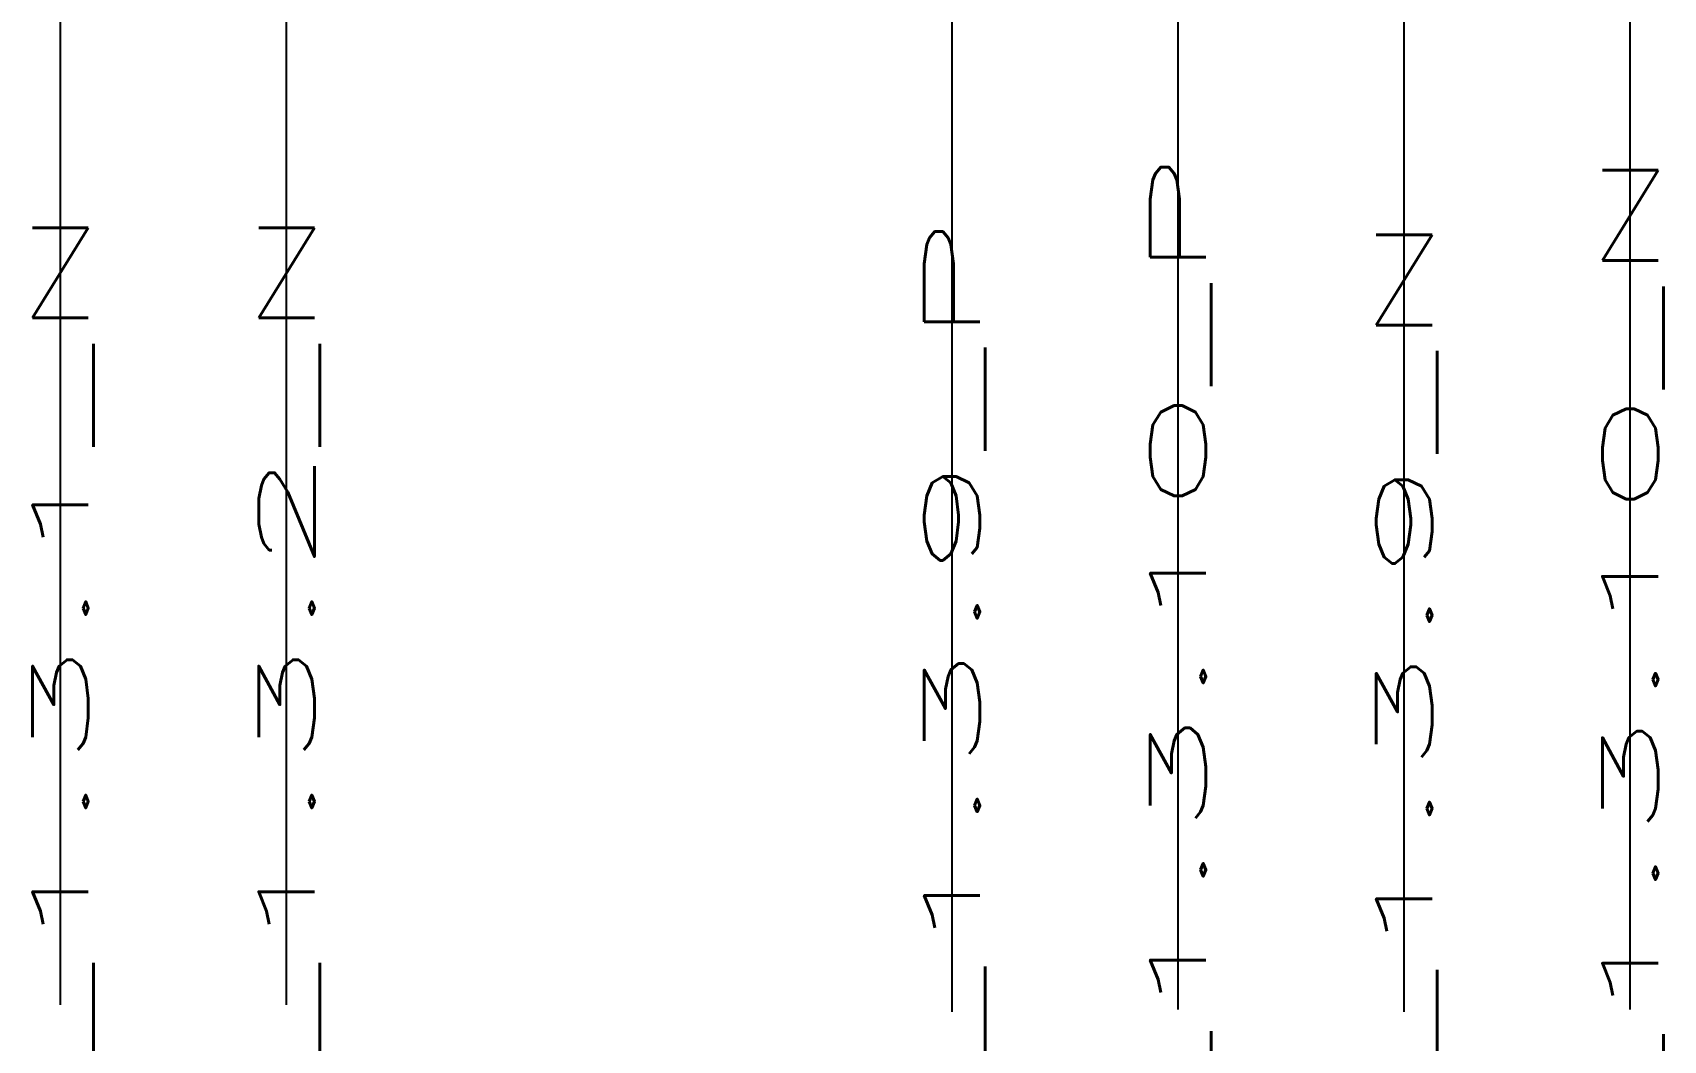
# Model space of a CAD drawing. Header units: inches. Extents: x -58 to 1235, y -506 to 1148.
# Drawn here: x 457.31 to 501.61, y 837.21 to 864.58 of the extents above; entities that cross this region are included whole.
import ezdxf
from ezdxf.enums import TextEntityAlignment as Align

# ---------------------------------------------------------------- set-up
doc = ezdxf.new("R2010")
doc.units = ezdxf.units.IN
doc.header["$MEASUREMENT"] = 0
for name, color, linetype in [('MISC', 2, 'Continuous'), ('RED_10AWG', 1, 'Continuous'), ('WIRENO', 70, 'Continuous')]:
    doc.layers.add(name, color=color, linetype=linetype)
doc.styles.add('WD', font='romans.shx')

# ---------------------------------------------------------------- blocks, each defined once
blk = doc.blocks.new('WD_WNV1')
at = {"style": 'WD', "width": 0.9}
blk.add_attdef('WIRENO', text='', height=0.125, rotation=90, dxfattribs=at).set_placement((0, 0), align=Align.MIDDLE_CENTER)
at = {"style": 'WD', "flags": 1}
for tag, p in [('W01USER', (0.0956, 0.0772)), ('W02USER', (0.0956, 0.0694)), ('W03USER', (0.0956, 0.0616)), ('W04USER', (0.0956, 0.0538)), ('W05USER', (0.0956, 0.046)), ('W06USER', (0.0956, 0.0382)), ('W07USER', (0.0956, 0.0304)), ('W08USER', (0.0956, 0.0226)), ('W09USER', (0.0956, 0.0147)), ('W10USER', (0.0956, 0.0069))]:
    blk.add_attdef(tag, text='', height=0.005, dxfattribs=at).set_placement(p, align=Align.CENTER)
at = {"color": 7, "style": 'WD'}
for tag, p in [('X2_TINY_DOT_DONT_REMOVE', (0, 0.0625)), ('X8_TINY_DOT_DONT_REMOVE', (0, -0.0625))]:
    blk.add_attdef(tag, p, '', height=0.0001, dxfattribs=at)
at = {"style": 'WD', "flags": 1}
for tag, p in [('X2TERM01', (0, 0.0625)), ('X8TERM01', (0, -0.0625))]:
    blk.add_attdef(tag, p, '', height=0.01, dxfattribs=at)

msp = doc.modelspace()

# ---------------------------------------------------------------- linework, layer by layer
at = {"layer": 'RED_10AWG'}
for p, q in [((458.07, 838.178), (458.07, 1035.077)), ((464.21, 838.178), (464.21, 1035.077)), ((482.285, 837.986), (482.285, 1034.692)), ((488.425, 838.051), (488.425, 1034.692)), ((494.565, 837.986), (494.565, 1034.692)), ((500.705, 838.051), (500.705, 1034.692))]:
    msp.add_line(p, q, dxfattribs=at)

# ---------------------------------------------------------------- block references
at = {"layer": 'WIRENO'}
ref = msp.add_blockref('WD_WNV1', (488.425, 837.117), dxfattribs=dict(at, xscale=12.10343466955156, yscale=36.31030400865469, zscale=1.210343466955156))
ref.add_attrib('WIRENO', 'SOL-03_1.3.10_P', dxfattribs={"height": 1.51293, "rotation": 90, "style": 'WD', "width": 2.7}).set_placement((488.425, 837.117), align=Align.MIDDLE_CENTER)
ref = msp.add_blockref('WD_WNV1', (500.705, 837.117), dxfattribs=dict(at, xscale=12.10343466955156, yscale=36.31030400865469, zscale=1.210343466955156))
ref.add_attrib('WIRENO', 'SOL-03_1.3.10_N', dxfattribs={"height": 1.51293, "rotation": 90, "style": 'WD', "width": 2.7}).set_placement((500.705, 837.117), align=Align.MIDDLE_CENTER)
ref = msp.add_blockref('WD_WNV1', (458.07, 837.309), dxfattribs=dict(at, xscale=12.10343466955156, yscale=36.31030400865469, zscale=1.210343466955156))
ref.add_attrib('X2_TINY_DOT_DONT_REMOVE', '.', (458.07, 863.375), dxfattribs={"layer": 'MISC', "color": 7, "height": 0.00363, "style": 'WD', "width": 0.333333})
ref.add_attrib('WIRENO', 'SOL-03_1.3.1_N', dxfattribs={"height": 1.51293, "rotation": 90, "style": 'WD', "width": 2.7}).set_placement((458.07, 837.309), align=Align.MIDDLE_CENTER)
ref = msp.add_blockref('WD_WNV1', (464.21, 837.309), dxfattribs=dict(at, xscale=12.10343466955156, yscale=36.31030400865469, zscale=1.210343466955156))
ref.add_attrib('X2_TINY_DOT_DONT_REMOVE', '.', (464.21, 863.375), dxfattribs={"layer": 'MISC', "color": 7, "height": 0.00363, "style": 'WD', "width": 0.333333})
ref.add_attrib('WIRENO', 'SOL-03_1.3.2_N', dxfattribs={"height": 1.51293, "rotation": 90, "style": 'WD', "width": 2.7}).set_placement((464.21, 837.309), align=Align.MIDDLE_CENTER)
ref = msp.add_blockref('WD_WNV1', (482.285, 837.117), dxfattribs=dict(at, xscale=12.10343466955156, yscale=36.31030400865469, zscale=1.210343466955156))
ref.add_attrib('X2_TINY_DOT_DONT_REMOVE', '.', (482.285, 863.183), dxfattribs={"layer": 'MISC', "color": 7, "height": 0.00363, "style": 'WD', "width": 0.333333})
ref.add_attrib('WIRENO', 'SOL-03_1.3.9_P', dxfattribs={"height": 1.51293, "rotation": 90, "style": 'WD', "width": 2.7}).set_placement((482.285, 837.117), align=Align.MIDDLE_CENTER)
ref = msp.add_blockref('WD_WNV1', (494.565, 837.117), dxfattribs=dict(at, xscale=12.10343466955156, yscale=36.31030400865469, zscale=1.210343466955156))
ref.add_attrib('X2_TINY_DOT_DONT_REMOVE', '.', (494.565, 863.183), dxfattribs={"layer": 'MISC', "color": 7, "height": 0.00363, "style": 'WD', "width": 0.333333})
ref.add_attrib('WIRENO', 'SOL-03_1.3.9_N', dxfattribs={"height": 1.51293, "rotation": 90, "style": 'WD', "width": 2.7}).set_placement((494.565, 837.117), align=Align.MIDDLE_CENTER)

doc.saveas('drawing.dxf')
